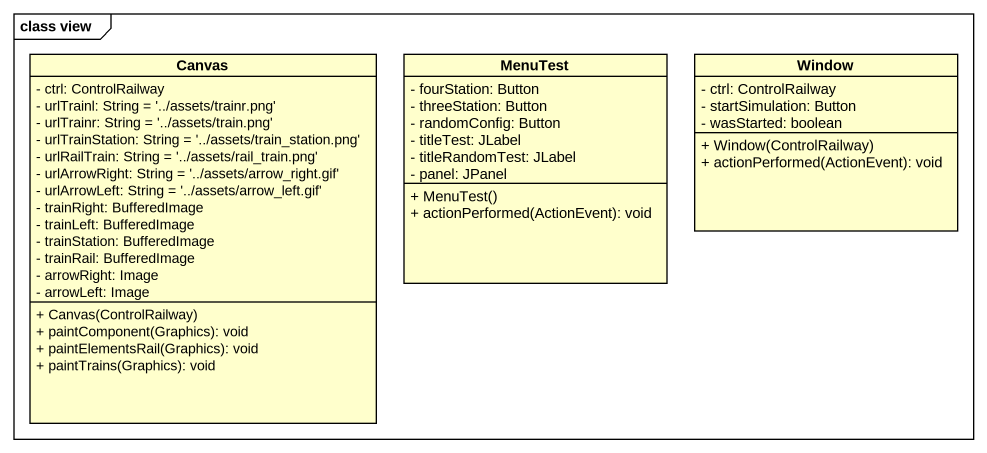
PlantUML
@startuml
mainframe class view
hide circle
hide empty members
skinparam classAttributeIconSize 0
class Canvas {
  - ctrl: ControlRailway
  - urlTrainl: String = '../assets/trainr.png'
  - urlTrainr: String = '../assets/train.png'
  - urlTrainStation: String = '../assets/train_station.png'
  - urlRailTrain: String = '../assets/rail_train.png'
  - urlArrowRight: String = '../assets/arrow_right.gif'
  - urlArrowLeft: String = '../assets/arrow_left.gif'
  - trainRight: BufferedImage
  - trainLeft: BufferedImage
  - trainStation: BufferedImage
  - trainRail: BufferedImage
  - arrowRight: Image
  - arrowLeft: Image
  + Canvas(ControlRailway)
  + paintComponent(Graphics): void
  + paintElementsRail(Graphics): void
  + paintTrains(Graphics): void
}
class MenuTest {
  - fourStation: Button
  - threeStation: Button
  - randomConfig: Button
  - titleTest: JLabel
  - titleRandomTest: JLabel
  - panel: JPanel
  + MenuTest()
  + actionPerformed(ActionEvent): void
}
class Window {
  - ctrl: ControlRailway
  - startSimulation: Button
  - wasStarted: boolean
  + Window(ControlRailway)
  + actionPerformed(ActionEvent): void
}
@enduml
